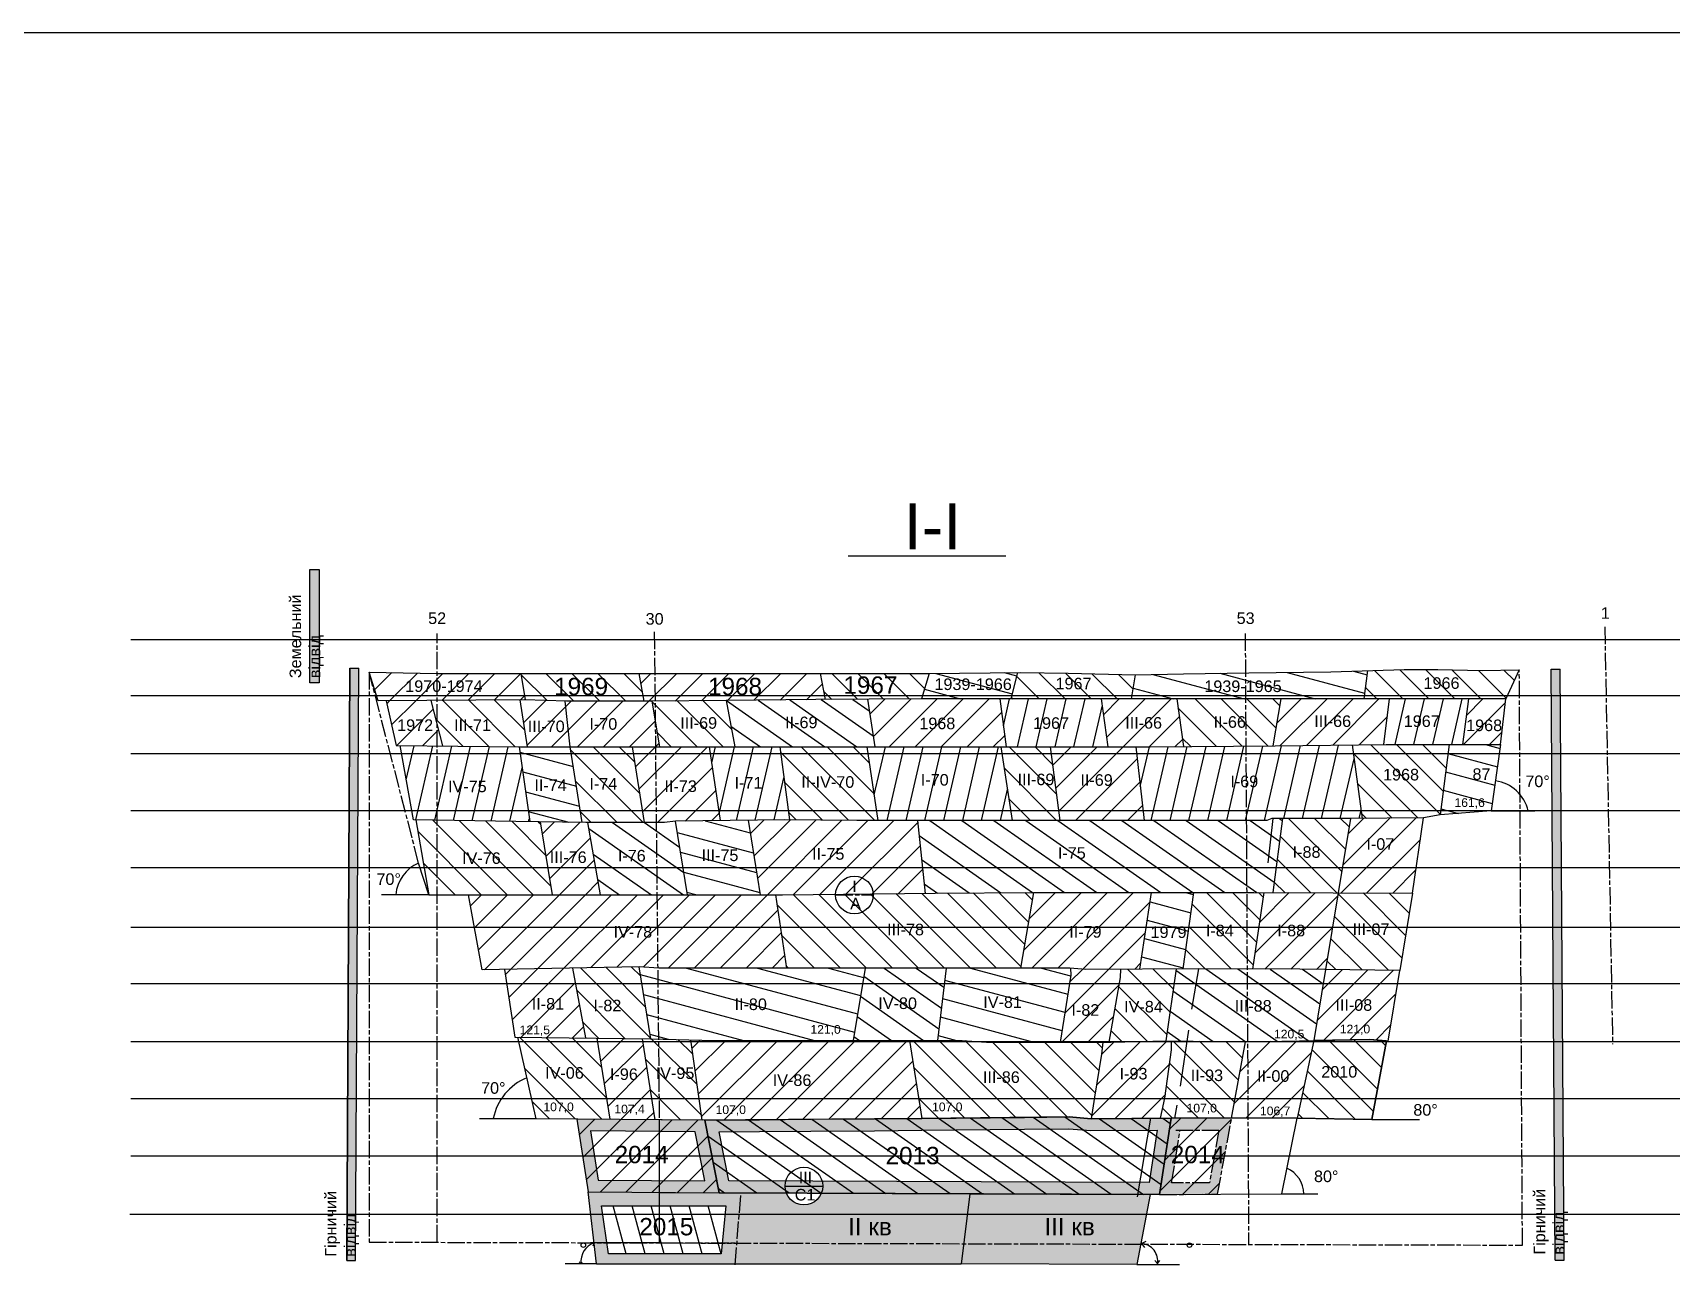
# Model space of a CAD drawing. Header units: millimetres. Extents: x 2676 to 4143, y 514 to 1947.
# Drawn here: x 3088 to 3654, y 1520 to 1947 of the extents above; entities that cross this region are included whole.
import ezdxf

# ---------------------------------------------------------------- set-up
doc = ezdxf.new("R2010")
doc.units = ezdxf.units.MM
doc.header["$LTSCALE"] = 0.5
doc.linetypes.add('ACAD_ISO08W100', pattern=[36, 24, -3, 6, -3])
doc.layers.add('горный отвод', color=7, linetype='Continuous')
doc.styles.get("Standard").update_dxf_attribs({"font": 'arial.ttf'})
pattern_1 = [(45, (-3797.864, -1736.868), (-4.490128, 4.490128), [])]
pattern_2 = [(135, (-3797.864, -1736.868), (-4.490128, -4.490128), [])]
pattern_3 = [(145, (-3797.864, -1736.868), (-3.6422104, -5.2016155), [])]
pattern_4 = [(77, (-3797.864, -1736.868), (-6.18725, 1.428439), [])]
pattern_5 = [(165, (-3797.864, -1736.868), (-1.643501, -6.133629), [])]

msp = doc.modelspace()

# ---------------------------------------------------------------- hatches: boundary and pattern name
at = {"layer": 'горный отвод', "ltscale": 0.5}
h = msp.add_hatch(color=2, dxfattribs=at)
h.dxf.hatch_style = 1
h.paths.add_polyline_path([(3186.62, 1761.08), (3183.35, 1761.08), (3183.35, 1721.92), (3186.62, 1721.92)])
h = msp.add_hatch(color=1, dxfattribs=at)
h.dxf.hatch_style = 1
h.paths.add_polyline_path([(3196.13, 1522.33), (3199.21, 1522.31), (3200.29, 1726.98), (3197.21, 1727)])
h = msp.add_hatch(dxfattribs=at)
h.set_pattern_fill('ANSI31', color=256, scale=2)
h.set_pattern_definition(pattern_1)
h.paths.add_polyline_path([(3257.55, 1716.07), (3257.78, 1716.06), (3256.31, 1725.21), (3227.43, 1725.21), (3203.89, 1725.66), (3207.03, 1715.69)])
h = msp.add_hatch(dxfattribs=at)
h.set_pattern_fill('ANSI31', color=256, scale=2, angle=90)
h.set_pattern_definition(pattern_2)
h.paths.add_polyline_path([(3256.56, 1725.21), (3256.31, 1725.21), (3257.78, 1716.06), (3272.03, 1715.58), (3298.84, 1715.58), (3297.1, 1725.21)])
h = msp.add_hatch(dxfattribs=at)
h.set_pattern_fill('ANSI31', color=256, scale=2)
h.set_pattern_definition(pattern_1)
h.paths.add_polyline_path([(3327.26, 1715.81), (3358.23, 1716.16), (3361.4, 1716.18), (3359.68, 1725.21), (3302.95, 1725.21), (3297.1, 1725.21), (3298.84, 1715.58), (3301.56, 1715.58)])
h = msp.add_hatch(dxfattribs=at)
h.set_pattern_fill('ANSI31', color=256, scale=2, angle=90)
h.set_pattern_definition(pattern_2)
h.paths.add_polyline_path([(3359.68, 1725.21), (3361.4, 1716.18), (3394.71, 1716.4), (3397.4, 1725.21)])
h = msp.add_hatch(dxfattribs=at)
h.set_pattern_fill('ANSI31', color=256, scale=2, angle=120)
h.set_pattern_definition(pattern_5)
h.paths.add_polyline_path([(3425.62, 1716.4), (3427.87, 1725.52), (3397.4, 1725.21), (3394.71, 1716.4), (3395.04, 1716.4)])
h = msp.add_hatch(dxfattribs=at)
h.set_pattern_fill('ANSI31', color=256, scale=2, angle=90)
h.set_pattern_definition(pattern_2)
h.paths.add_polyline_path([(3467.25, 1716.4), (3468.61, 1724.75), (3445.39, 1725.26), (3428.9, 1725.53), (3427.87, 1725.52), (3425.62, 1716.4)])
h = msp.add_hatch(dxfattribs=at)
h.set_pattern_fill('ANSI31', color=256, scale=2, angle=120)
h.set_pattern_definition(pattern_5)
h.paths.add_polyline_path([(3547.61, 1716.4), (3548.88, 1726.16), (3536.24, 1725.78), (3507.87, 1725.41), (3485.29, 1725.04), (3468.61, 1724.75), (3467.25, 1716.4)])
h = msp.add_hatch(dxfattribs=at)
h.set_pattern_fill('ANSI31', color=256, scale=2, angle=90)
h.set_pattern_definition(pattern_2)
h.paths.add_polyline_path([(3548.88, 1726.16), (3547.61, 1716.4), (3596.66, 1716.4), (3601.32, 1726.49), (3588.52, 1726.22), (3573.16, 1726.54), (3561.52, 1726.54)])
h = msp.add_hatch(color=1, dxfattribs=at)
h.dxf.hatch_style = 1
h.paths.add_polyline_path([(3615.4, 1726.63), (3612.31, 1726.63), (3613.71, 1522.43), (3616.8, 1522.45)])
h = msp.add_hatch(dxfattribs=at)
h.set_pattern_fill('ANSI31', color=256, scale=2)
h.set_pattern_definition(pattern_1)
h.paths.add_polyline_path([(3229.27, 1700.13), (3225.23, 1715.83), (3209.72, 1715.71), (3213.22, 1700.3)])
h = msp.add_hatch(dxfattribs=at)
h.set_pattern_fill('ANSI31', color=256, scale=2, angle=90)
h.set_pattern_definition(pattern_2)
h.paths.add_polyline_path([(3225.23, 1715.83), (3229.27, 1700.13), (3255.83, 1699.84), (3258.52, 1699.84), (3255.96, 1716.05)])
h = msp.add_hatch(dxfattribs=at)
h.set_pattern_fill('ANSI31', color=256, scale=2)
h.set_pattern_definition(pattern_1)
h.paths.add_polyline_path([(3273.35, 1699.84), (3271.55, 1715.59), (3257.55, 1716.07), (3255.96, 1716.05), (3258.52, 1699.84)])
h = msp.add_hatch(dxfattribs=at)
h.set_pattern_fill('ANSI31', color=256, scale=2)
h.set_pattern_definition(pattern_1)
h.paths.add_polyline_path([(3272.03, 1715.58), (3271.55, 1715.59), (3273.35, 1699.84), (3284.61, 1699.84), (3304.16, 1699.84), (3301.56, 1715.58)])
h = msp.add_hatch(dxfattribs=at)
h.set_pattern_fill('ANSI31', color=256, scale=2, angle=90)
h.set_pattern_definition(pattern_2)
h.paths.add_polyline_path([(3330.18, 1699.84), (3327.26, 1715.81), (3301.56, 1715.58), (3304.16, 1699.84)])
h = msp.add_hatch(dxfattribs=at)
h.set_pattern_fill('ANSI31', color=256, scale=2, angle=100)
h.set_pattern_definition(pattern_3)
h.paths.add_polyline_path([(3327.26, 1715.81), (3330.18, 1699.84), (3355.84, 1699.84), (3378.64, 1699.84), (3376.07, 1716.28), (3358.23, 1716.16)])
h = msp.add_hatch(dxfattribs=at)
h.set_pattern_fill('ANSI31', color=256, scale=2)
h.set_pattern_definition(pattern_1)
h.paths.add_polyline_path([(3420.88, 1699.84), (3424.04, 1699.84), (3421.77, 1716.4), (3395.04, 1716.4), (3376.07, 1716.28), (3378.64, 1699.84)])
h = msp.add_hatch(dxfattribs=at)
h.set_pattern_fill('ANSI31', color=256, scale=2, angle=32)
h.set_pattern_definition(pattern_4)
h.paths.add_polyline_path([(3459.16, 1699.84), (3456.81, 1716.4), (3421.77, 1716.4), (3424.04, 1699.84)])
h = msp.add_hatch(dxfattribs=at)
h.set_pattern_fill('ANSI31', color=256, scale=2)
h.set_pattern_definition(pattern_1)
h.paths.add_polyline_path([(3456.81, 1716.4), (3459.16, 1699.84), (3473.71, 1699.84), (3485.28, 1699.92), (3482.92, 1716.4)])
h = msp.add_hatch(dxfattribs=at)
h.set_pattern_fill('ANSI31', color=256, scale=2, angle=90)
h.set_pattern_definition(pattern_2)
h.paths.add_polyline_path([(3516.1, 1700.13), (3518.88, 1716.4), (3482.92, 1716.4), (3485.28, 1699.92)])
h = msp.add_hatch(dxfattribs=at)
h.set_pattern_fill('ANSI31', color=256, scale=2)
h.set_pattern_definition(pattern_1)
h.paths.add_polyline_path([(3518.88, 1716.4), (3516.1, 1700.13), (3517, 1700.13), (3554.56, 1700.64), (3556.52, 1716.4)])
h = msp.add_hatch(dxfattribs=at)
h.set_pattern_fill('ANSI31', color=256, scale=2, angle=32)
h.set_pattern_definition(pattern_4)
h.paths.add_polyline_path([(3554.56, 1700.64), (3555.36, 1700.65), (3581.67, 1700.65), (3583.72, 1716.4), (3556.52, 1716.4)])
h = msp.add_hatch(dxfattribs=at)
h.set_pattern_fill('ANSI31', color=256, scale=2)
h.set_pattern_definition(pattern_1)
h.paths.add_polyline_path([(3596.66, 1716.4), (3583.72, 1716.4), (3581.67, 1700.65), (3594.86, 1700.65)])
h = msp.add_hatch(dxfattribs=at)
h.set_pattern_fill('ANSI31', color=256, scale=2, angle=32)
h.set_pattern_definition(pattern_4)
h.paths.add_polyline_path([(3214.59, 1700.29), (3219.2, 1674.6), (3254.53, 1674.08), (3259.34, 1674), (3255.72, 1699.85)])
h = msp.add_hatch(dxfattribs=at)
h.set_pattern_fill('ANSI31', color=256, scale=2, angle=120)
h.set_pattern_definition(pattern_5)
h.paths.add_polyline_path([(3273.35, 1699.84), (3255.83, 1699.84), (3255.72, 1699.85), (3259.34, 1674), (3277.43, 1673.69)])
h = msp.add_hatch(dxfattribs=at)
h.set_pattern_fill('ANSI31', color=256, scale=2, angle=90)
h.set_pattern_definition(pattern_2)
h.paths.add_polyline_path([(3294.79, 1699.84), (3284.61, 1699.84), (3273.35, 1699.84), (3277.43, 1673.69), (3278.72, 1673.67), (3298.89, 1673.67)])
h = msp.add_hatch(dxfattribs=at)
h.set_pattern_fill('ANSI31', color=256, scale=2)
h.set_pattern_definition(pattern_1)
h.paths.add_polyline_path([(3298.89, 1673.67), (3305.99, 1673.67), (3309.7, 1674.14), (3325.32, 1674.36), (3321.47, 1699.84), (3294.79, 1699.84)])
h = msp.add_hatch(dxfattribs=at)
h.set_pattern_fill('ANSI31', color=256, scale=2, angle=32)
h.set_pattern_definition(pattern_4)
h.paths.add_polyline_path([(3347.47, 1674.67), (3349.09, 1674.65), (3345.8, 1699.84), (3321.47, 1699.84), (3325.32, 1674.36)])
h = msp.add_hatch(dxfattribs=at)
h.set_pattern_fill('ANSI31', color=256, scale=2, angle=90)
h.set_pattern_definition(pattern_2)
h.paths.add_polyline_path([(3355.84, 1699.84), (3345.8, 1699.84), (3349.09, 1674.65), (3372.41, 1674.42), (3379.73, 1674.42), (3375.93, 1699.84)])
h = msp.add_hatch(dxfattribs=at)
h.set_pattern_fill('ANSI31', color=256, scale=2, angle=32)
h.set_pattern_definition(pattern_4)
h.paths.add_polyline_path([(3379.73, 1674.42), (3393.53, 1674.42), (3426.12, 1674.42), (3422.18, 1699.84), (3420.88, 1699.84), (3375.93, 1699.84)])
h = msp.add_hatch(dxfattribs=at)
h.set_pattern_fill('ANSI31', color=256, scale=2, angle=90)
h.set_pattern_definition(pattern_2)
h.paths.add_polyline_path([(3439.36, 1699.84), (3422.18, 1699.84), (3426.12, 1674.42), (3442.67, 1674.42)])
h = msp.add_hatch(dxfattribs=at)
h.set_pattern_fill('ANSI31', color=256, scale=2)
h.set_pattern_definition(pattern_1)
h.paths.add_polyline_path([(3462.63, 1674.42), (3467.39, 1674.42), (3471.67, 1674.42), (3468.79, 1699.84), (3439.36, 1699.84), (3442.67, 1674.42)])
h = msp.add_hatch(dxfattribs=at)
h.set_pattern_fill('ANSI31', color=256, scale=2, angle=32)
h.set_pattern_definition(pattern_4)
h.paths.add_polyline_path([(3517, 1700.13), (3473.71, 1699.84), (3468.79, 1699.84), (3471.67, 1674.42), (3514.04, 1674.42), (3515.84, 1675.08), (3519.34, 1675.08), (3542.95, 1675.08), (3547.03, 1675.12), (3543.56, 1700.49)])
h = msp.add_hatch(dxfattribs=at)
h.set_pattern_fill('ANSI31', color=256, scale=2, angle=90)
h.set_pattern_definition(pattern_2)
h.paths.add_polyline_path([(3568.23, 1675.35), (3573.99, 1676.35), (3577.07, 1700.65), (3555.36, 1700.65), (3543.56, 1700.49), (3547.03, 1675.12)])
h = msp.add_hatch(dxfattribs=at)
h.set_pattern_fill('ANSI31', color=256, scale=2, angle=120)
h.set_pattern_definition(pattern_5)
h.paths.add_polyline_path([(3573.99, 1676.35), (3591.62, 1677.68), (3594.86, 1700.65), (3577.07, 1700.65)])
h = msp.add_hatch(dxfattribs=at)
h.set_pattern_fill('ANSI31', color=256, scale=2, angle=90)
h.set_pattern_definition(pattern_2)
h.paths.add_polyline_path([(3220.03, 1674.59), (3224.46, 1648.74), (3267.11, 1648.74), (3262.94, 1673.94), (3254.53, 1674.08)])
h = msp.add_hatch(dxfattribs=at)
h.set_pattern_fill('ANSI31', color=256, scale=2)
h.set_pattern_definition(pattern_1)
h.paths.add_polyline_path([(3262.94, 1673.94), (3267.11, 1648.74), (3283.8, 1648.74), (3279.43, 1673.67), (3278.72, 1673.67)])
h = msp.add_hatch(dxfattribs=at)
h.set_pattern_fill('ANSI31', color=256, scale=2, angle=100)
h.set_pattern_definition(pattern_3)
h.paths.add_polyline_path([(3283.8, 1648.74), (3283.95, 1648.74), (3313.85, 1648.74), (3309.7, 1674.14), (3305.99, 1673.67), (3279.43, 1673.67)])
h = msp.add_hatch(dxfattribs=at)
h.set_pattern_fill('ANSI31', color=256, scale=2, angle=120)
h.set_pattern_definition(pattern_5)
h.paths.add_polyline_path([(3313.85, 1648.74), (3338.97, 1648.74), (3334.81, 1674.49), (3309.7, 1674.14)])
h = msp.add_hatch(dxfattribs=at)
h.set_pattern_fill('ANSI31', color=256, scale=2)
h.set_pattern_definition(pattern_1)
h.paths.add_polyline_path([(3347.47, 1674.67), (3334.81, 1674.49), (3338.97, 1648.74), (3346.7, 1648.74), (3395.99, 1649.21), (3393.37, 1674.42), (3372.41, 1674.42)])
h = msp.add_hatch(dxfattribs=at)
h.set_pattern_fill('ANSI31', color=256, scale=2, angle=100)
h.set_pattern_definition(pattern_3)
h.paths.add_polyline_path([(3467.39, 1674.42), (3462.63, 1674.42), (3393.53, 1674.42), (3393.37, 1674.42), (3395.99, 1649.21), (3399.43, 1649.24), (3433.47, 1649.53), (3509.55, 1649.53), (3516.18, 1649.5), (3519.5, 1675.08), (3519.34, 1675.08), (3515.84, 1675.08), (3514.04, 1674.42)])
h = msp.add_hatch(dxfattribs=at)
h.set_pattern_fill('ANSI31', color=256, scale=2, angle=90)
h.set_pattern_definition(pattern_2)
h.paths.add_polyline_path([(3516.18, 1649.5), (3538.74, 1649.4), (3542.95, 1675.08), (3519.5, 1675.08)])
h = msp.add_hatch(dxfattribs=at)
h.set_pattern_fill('ANSI31', color=256, scale=2)
h.set_pattern_definition(pattern_1)
h.paths.add_polyline_path([(3564.42, 1649.29), (3568.23, 1675.35), (3542.95, 1675.08), (3538.74, 1649.4)])
h = msp.add_hatch(dxfattribs=at)
h.set_pattern_fill('ANSI31', color=256, scale=2)
h.set_pattern_definition(pattern_1)
h.paths.add_polyline_path([(3238.15, 1648.74), (3242.88, 1622.81), (3297.22, 1623.8), (3304, 1623.41), (3347.82, 1623.41), (3348.04, 1623.41), (3344.3, 1648.74), (3283.95, 1648.74)])
h = msp.add_hatch(dxfattribs=at)
h.set_pattern_fill('ANSI31', color=256, scale=2, angle=90)
h.set_pattern_definition(pattern_2)
h.paths.add_polyline_path([(3346.7, 1648.74), (3344.3, 1648.74), (3348.04, 1623.41), (3400.86, 1623.41), (3428.95, 1623.41), (3433.47, 1649.53), (3399.43, 1649.24)])
h = msp.add_hatch(dxfattribs=at)
h.set_pattern_fill('ANSI31', color=256, scale=2)
h.set_pattern_definition(pattern_1)
h.paths.add_polyline_path([(3433.47, 1649.53), (3428.95, 1623.41), (3446.19, 1623.41), (3446.19, 1623.39), (3451.54, 1622.91), (3470.16, 1623.02), (3474.23, 1649.53)])
h = msp.add_hatch(dxfattribs=at)
h.set_pattern_fill('ANSI31', color=256, scale=2, angle=120)
h.set_pattern_definition(pattern_5)
h.paths.add_polyline_path([(3488.76, 1649.53), (3474.23, 1649.53), (3470.16, 1623.02), (3485.07, 1623.1)])
h = msp.add_hatch(dxfattribs=at)
h.set_pattern_fill('ANSI31', color=256, scale=2, angle=90)
h.set_pattern_definition(pattern_2)
h.paths.add_polyline_path([(3513.08, 1649.51), (3509.55, 1649.53), (3488.76, 1649.53), (3485.07, 1623.1), (3490.54, 1623.13), (3509.08, 1623.07)])
h = msp.add_hatch(dxfattribs=at)
h.set_pattern_fill('ANSI31', color=256, scale=2)
h.set_pattern_definition(pattern_1)
h.paths.add_polyline_path([(3538.74, 1649.4), (3513.08, 1649.51), (3509.08, 1623.07), (3525.53, 1623.02), (3534.35, 1622.91)])
h = msp.add_hatch(dxfattribs=at)
h.set_pattern_fill('ANSI31', color=256, scale=2, angle=90)
h.set_pattern_definition(pattern_2)
h.paths.add_polyline_path([(3560.01, 1622.61), (3564.42, 1649.29), (3538.74, 1649.4), (3534.35, 1622.91)])
h = msp.add_hatch(dxfattribs=at)
h.set_pattern_fill('ANSI31', color=256, scale=2)
h.set_pattern_definition(pattern_1)
h.paths.add_polyline_path([(3254.27, 1599.57), (3278.76, 1599.25), (3274.31, 1623.38), (3250.6, 1622.95)])
h = msp.add_hatch(dxfattribs=at)
h.set_pattern_fill('ANSI31', color=256, scale=2, angle=90)
h.set_pattern_definition(pattern_2)
h.paths.add_polyline_path([(3278.76, 1599.25), (3301.06, 1598.97), (3297.11, 1623.8), (3274.31, 1623.38)])
h = msp.add_hatch(dxfattribs=at)
h.set_pattern_fill('ANSI31', color=256, scale=2, angle=120)
h.set_pattern_definition(pattern_5)
h.paths.add_polyline_path([(3304, 1623.41), (3297.22, 1623.8), (3297.11, 1623.8), (3301.06, 1598.97), (3323.24, 1598.41), (3371.16, 1598.41), (3375.25, 1623.41), (3347.82, 1623.41)])
h = msp.add_hatch(dxfattribs=at)
h.set_pattern_fill('ANSI31', color=256, scale=2, angle=100)
h.set_pattern_definition(pattern_3)
h.paths.add_polyline_path([(3375.25, 1623.41), (3371.16, 1598.41), (3371.61, 1598.41), (3400.3, 1598.41), (3403.23, 1623.41), (3400.86, 1623.41)])
h = msp.add_hatch(dxfattribs=at)
h.set_pattern_fill('ANSI31', color=256, scale=2, angle=120)
h.set_pattern_definition(pattern_5)
h.paths.add_polyline_path([(3442.66, 1597.82), (3446.31, 1620.89), (3446.19, 1623.39), (3445.96, 1623.41), (3403.23, 1623.41), (3400.3, 1598.41), (3408.81, 1598.41), (3417.24, 1597.82)])
h = msp.add_hatch(dxfattribs=at)
h.set_pattern_fill('ANSI31', color=256, scale=2)
h.set_pattern_definition(pattern_1)
h.paths.add_polyline_path([(3442.66, 1597.82), (3442.87, 1597.82), (3459.44, 1597.82), (3463.4, 1620.12), (3463.55, 1622.98), (3451.54, 1622.91), (3446.19, 1623.39), (3446.31, 1620.89)])
h = msp.add_hatch(dxfattribs=at)
h.set_pattern_fill('ANSI31', color=256, scale=2, angle=90)
h.set_pattern_definition(pattern_2)
h.paths.add_polyline_path([(3482.7, 1623.09), (3463.55, 1622.98), (3463.4, 1620.12), (3459.44, 1597.82), (3460.24, 1597.82), (3479.18, 1598.2)])
h = msp.add_hatch(dxfattribs=at)
h.set_pattern_fill('ANSI31', color=256, scale=2, angle=100)
h.set_pattern_definition(pattern_3)
h.paths.add_polyline_path([(3507.13, 1597.95), (3530.27, 1598.36), (3534.35, 1622.91), (3525.53, 1623.02), (3490.54, 1623.13), (3482.7, 1623.09), (3479.18, 1598.2), (3479.35, 1598.2)])
h = msp.add_hatch(dxfattribs=at)
h.set_pattern_fill('ANSI31', color=256, scale=2)
h.set_pattern_definition(pattern_1)
h.paths.add_polyline_path([(3560.01, 1622.61), (3534.35, 1622.91), (3530.27, 1598.36), (3549.62, 1598.7), (3556, 1598.17)])
h = msp.add_hatch(dxfattribs=at)
h.set_pattern_fill('ANSI31', color=256, scale=2, angle=90)
h.set_pattern_definition(pattern_2)
h.paths.add_polyline_path([(3282.72, 1599.2), (3255.2, 1599.56), (3261.54, 1571.36), (3287.14, 1571.14)])
h = msp.add_hatch(dxfattribs=at)
h.set_pattern_fill('ANSI31', color=256, scale=2)
h.set_pattern_definition(pattern_1)
h.paths.add_polyline_path([(3298.2, 1599), (3282.72, 1599.2), (3287.14, 1571.14), (3302.6, 1571)])
h = msp.add_hatch(dxfattribs=at)
h.set_pattern_fill('ANSI31', color=256, scale=2, angle=90)
h.set_pattern_definition(pattern_2)
h.paths.add_polyline_path([(3314.91, 1598.62), (3301.06, 1598.97), (3298.2, 1599), (3302.6, 1571), (3318.79, 1570.86)])
h = msp.add_hatch(dxfattribs=at)
h.set_pattern_fill('ANSI31', color=256, scale=2)
h.set_pattern_definition(pattern_1)
h.paths.add_polyline_path([(3323.24, 1598.41), (3314.91, 1598.62), (3318.79, 1570.86), (3319.08, 1570.86), (3378.47, 1571.3), (3394.61, 1571.46), (3394.86, 1571.46), (3390.54, 1598.41), (3371.61, 1598.41)])
h = msp.add_hatch(dxfattribs=at)
h.set_pattern_fill('ANSI31', color=256, scale=2, angle=90)
h.set_pattern_definition(pattern_2)
h.paths.add_polyline_path([(3445.82, 1571.97), (3453.38, 1571.33), (3454.58, 1578.76), (3456.97, 1593.61), (3457.36, 1597.82), (3442.87, 1597.82), (3417.24, 1597.82), (3408.81, 1598.41), (3390.54, 1598.41), (3394.86, 1571.46)])
h = msp.add_hatch(dxfattribs=at)
h.set_pattern_fill('ANSI31', color=256, scale=2)
h.set_pattern_definition(pattern_1)
h.paths.add_polyline_path([(3481.18, 1595.19), (3481.18, 1598.18), (3479.35, 1598.2), (3460.24, 1597.82), (3457.36, 1597.82), (3456.97, 1593.61), (3454.58, 1578.76), (3453.38, 1571.33), (3477.37, 1571.53), (3478.83, 1578.39)])
h = msp.add_hatch(dxfattribs=at)
h.set_pattern_fill('ANSI31', color=256, scale=2, angle=90)
h.set_pattern_definition(pattern_2)
h.paths.add_polyline_path([(3506.68, 1597.95), (3481.18, 1598.18), (3481.18, 1595.19), (3478.83, 1578.39), (3477.37, 1571.53), (3481.42, 1571.56), (3501.9, 1571.56)])
h = msp.add_hatch(dxfattribs=at)
h.set_pattern_fill('ANSI31', color=256, scale=2)
h.set_pattern_definition(pattern_1)
h.paths.add_polyline_path([(3507.13, 1597.95), (3506.68, 1597.95), (3501.9, 1571.56), (3524.3, 1571.56), (3524.54, 1571.55), (3530.27, 1598.36)])
h = msp.add_hatch(dxfattribs=at)
h.set_pattern_fill('ANSI31', color=256, scale=2, angle=90)
h.set_pattern_definition(pattern_2)
h.paths.add_polyline_path([(3555.43, 1598.22), (3549.62, 1598.7), (3530.27, 1598.36), (3524.54, 1571.55), (3550.32, 1571.12)])
h = msp.add_hatch(dxfattribs=at)
h.set_pattern_fill('ANSI31', color=256, scale=2)
h.set_pattern_definition(pattern_1)
h.paths.add_polyline_path([(3275.6, 1571.24), (3279.58, 1546.03), (3324.78, 1545.78), (3319.88, 1570.86), (3318.79, 1570.85), (3318.79, 1570.86)])
h = msp.add_hatch(color=5, dxfattribs=at)
h.dxf.hatch_style = 1
h.paths.add_polyline_path([(3275.6, 1571.24), (3279.58, 1546.03), (3324.78, 1545.78), (3319.88, 1570.86), (3319.08, 1570.86)])
h.paths.add_polyline_path([(3316.54, 1566.85), (3319.87, 1549.85), (3283.04, 1550.06), (3280.34, 1567.16)], flags=16)
h = msp.add_hatch(dxfattribs=at)
h.set_pattern_fill('ANSI31', color=256, scale=2, angle=100)
h.set_pattern_definition(pattern_3)
h.paths.add_polyline_path([(3477.01, 1545.15), (3480.98, 1571.56), (3453.38, 1571.33), (3445.82, 1571.97), (3394.61, 1571.46), (3378.47, 1571.3), (3319.88, 1570.86), (3324.78, 1545.78)])
h = msp.add_hatch(color=30, dxfattribs=at)
h.dxf.hatch_style = 1
h.paths.add_polyline_path([(3319.88, 1570.86), (3324.78, 1545.78), (3477.01, 1545.15), (3480.98, 1571.56), (3453.38, 1571.33), (3445.82, 1571.97), (3430.34, 1571.81), (3394.86, 1571.46), (3378.47, 1571.3), (3356.45, 1571.14), (3338.77, 1571)])
h.paths.add_polyline_path([(3338.8, 1566.9), (3356.49, 1567.03), (3378.51, 1567.2), (3394.9, 1567.36), (3430.38, 1567.71), (3445.67, 1567.86), (3453.22, 1567.22), (3476.21, 1567.41), (3473.47, 1549.27), (3328.17, 1549.87), (3324.86, 1566.79)], flags=16)
at = {"layer": 'горный отвод', "linetype": 'ACAD_ISO08W100', "ltscale": 0.5}
h = msp.add_hatch(dxfattribs=at)
h.set_pattern_fill('ANSI31', color=256, scale=2)
h.paths.add_polyline_path([(3501.9, 1571.56), (3481.42, 1571.56), (3480.98, 1571.56), (3479, 1558.37), (3499.47, 1558.37)])
h.paths.add_polyline_path([(3499.47, 1558.37), (3479, 1558.37), (3477.01, 1545.15), (3497.06, 1545.26)])
h.paths.add_polyline_path([(3479.16, 1552.66), (3500.8, 1552.66), (3500.8, 1565.03), (3479.16, 1565.03)], flags=9)
h = msp.add_hatch(color=5, dxfattribs=at)
h.dxf.hatch_style = 1
h.paths.add_polyline_path([(3501.9, 1571.56), (3481.42, 1571.56), (3480.98, 1571.56), (3479, 1558.37), (3482.68, 1558.37), (3484.14, 1567.42), (3497.54, 1567.42), (3495.9, 1558.37), (3499.47, 1558.37)])
h.paths.add_polyline_path([(3499.47, 1558.37), (3495.9, 1558.37), (3494.23, 1549.14), (3481.18, 1549.14), (3482.68, 1558.37), (3479, 1558.37), (3477.01, 1545.15), (3497.06, 1545.26)])
h.paths.add_polyline_path([(3479.16, 1552.66), (3500.8, 1552.66), (3500.8, 1565.03), (3479.16, 1565.03)], flags=9)
at = {"layer": 'горный отвод', "ltscale": 0.5}
h = msp.add_hatch(color=6, dxfattribs=at)
h.dxf.hatch_style = 1
h.paths.add_polyline_path([(3304.11, 1545.89), (3279.58, 1546.03), (3280.49, 1538.22), (3284.57, 1538.22), (3284.13, 1541.19), (3304.11, 1541.19)])
h.paths.add_polyline_path([(3332.36, 1545.75), (3324.78, 1545.78), (3304.11, 1545.89), (3304.11, 1541.19), (3327.1, 1541.19), (3326.82, 1538.22), (3331.75, 1538.22)])
h.paths.add_polyline_path([(3331.75, 1538.22), (3326.82, 1538.22), (3325.88, 1528.38), (3330.95, 1528.37)])
h.paths.add_polyline_path([(3284.57, 1538.22), (3280.49, 1538.22), (3281.62, 1528.49), (3285.99, 1528.48)])
h.paths.add_polyline_path([(3330.95, 1528.37), (3325.88, 1528.38), (3325.53, 1524.63), (3287.69, 1524.63), (3286.55, 1524.63), (3286, 1528.44), (3281.62, 1528.44), (3282.46, 1521.24), (3330.38, 1521.24)])
h = msp.add_hatch(color=5, dxfattribs=at)
h.dxf.hatch_style = 1
h.paths.add_polyline_path([(3410.6, 1538.22), (3395.19, 1538.22), (3331.75, 1538.22), (3330.95, 1528.37), (3409.34, 1528.16)])
h.paths.add_polyline_path([(3348.06, 1545.68), (3332.36, 1545.75), (3331.75, 1538.22), (3410.6, 1538.22), (3411.5, 1545.38), (3360.14, 1545.63, -0.677228)])
h.paths.add_polyline_path([(3409.34, 1528.16), (3330.95, 1528.37), (3330.38, 1521.24), (3408.47, 1521.24)])
h.paths.add_polyline_path([(3359.85, 1528.25), (3385.5, 1528.25), (3385.5, 1539.62), (3359.85, 1539.62)], flags=9)
h = msp.add_hatch(dxfattribs=at)
h.set_pattern_fill('ANSI31', color=256, scale=2, angle=60)
h.paths.add_polyline_path([(3304.11, 1541.19), (3284.13, 1541.19), (3284.57, 1538.22), (3304.11, 1538.22)])
h.paths.add_polyline_path([(3327.1, 1541.19), (3304.11, 1541.19), (3304.11, 1538.22), (3326.82, 1538.22)])
h.paths.add_polyline_path([(3326.82, 1538.22), (3304.11, 1538.22), (3304.11, 1528.44), (3325.89, 1528.44)])
h.paths.add_polyline_path([(3304.11, 1538.22), (3284.57, 1538.22), (3285.99, 1528.48), (3304.11, 1528.44)])
h.paths.add_polyline_path([(3325.88, 1528.38), (3304.11, 1528.44), (3286, 1528.44), (3286.55, 1524.63), (3287.69, 1524.63), (3325.53, 1524.63)])
h = msp.add_hatch(color=3, dxfattribs=at)
h.dxf.hatch_style = 1
h.paths.add_polyline_path([(3472.44, 1538.22), (3410.6, 1538.22), (3409.34, 1528.16), (3470.5, 1528)])
h.paths.add_polyline_path([(3473.76, 1545.15), (3411.5, 1545.38), (3410.6, 1538.22), (3472.44, 1538.22)])
h.paths.add_polyline_path([(3470.5, 1528), (3409.34, 1528.16), (3408.47, 1521.24), (3469.17, 1521.03)])
h.paths.add_polyline_path([(3427.66, 1528.25), (3455.63, 1528.25), (3455.63, 1539.62), (3427.66, 1539.62)], flags=9)

# ---------------------------------------------------------------- linework, layer by layer
for p, q in [((3369.43, 1765.81), (3423.87, 1765.81)), ((3797.86, 1736.87), (3121.52, 1736.87)), ((3196.13, 1522.33), (3197.21, 1727)), ((3197.21, 1727), (3196.13, 1522.33)), ((3197.21, 1727), (3200.29, 1726.98)), ((3199.21, 1522.31), (3200.29, 1726.98)), ((3256.31, 1725.21), (3257.78, 1716.06)), ((3297.1, 1725.21), (3298.84, 1715.58)), ((3359.68, 1725.21), (3361.4, 1716.18)), ((3397.4, 1725.21), (3394.71, 1716.4)), ((3427.87, 1725.52), (3425.62, 1716.4)), ((3468.61, 1724.75), (3467.25, 1716.4)), ((3548.88, 1726.16), (3547.61, 1716.4)), ((3616.8, 1522.45), (3615.4, 1726.63)), ((3797.86, 1717.45), (3121.52, 1717.45)), ((3225.23, 1715.83), (3229.27, 1700.13)), ((3255.96, 1716.05), (3258.52, 1699.84)), ((3273.35, 1699.84), (3271.55, 1715.59)), ((3327.26, 1715.81), (3330.18, 1699.84)), ((3376.07, 1716.28), (3378.64, 1699.84)), ((3421.77, 1716.4), (3424.04, 1699.84)), ((3456.81, 1716.4), (3459.16, 1699.84)), ((3482.92, 1716.4), (3485.28, 1699.92)), ((3518.88, 1716.4), (3516.1, 1700.13)), ((3554.56, 1700.64), (3556.52, 1716.4)), ((3583.72, 1716.4), (3581.67, 1700.65)), ((3255.72, 1699.85), (3259.34, 1674)), ((3277.43, 1673.69), (3273.35, 1699.84)), ((3294.79, 1699.84), (3298.89, 1673.67)), ((3325.32, 1674.36), (3321.47, 1699.84)), ((3345.8, 1699.84), (3349.09, 1674.65)), ((3379.73, 1674.42), (3375.93, 1699.84)), ((3422.18, 1699.84), (3426.12, 1674.42)), ((3442.67, 1674.42), (3439.36, 1699.84)), ((3468.79, 1699.84), (3471.67, 1674.42)), ((3543.56, 1700.49), (3547.03, 1675.12)), ((3577.07, 1700.65), (3573.99, 1676.35)), ((3797.86, 1697.37), (3121.52, 1697.37)), ((3797.86, 1677.71), (3121.52, 1677.71)), ((3591.62, 1677.68), (3606.67, 1677.68)), ((3262.94, 1673.94), (3267.11, 1648.74)), ((3283.8, 1648.74), (3279.43, 1673.67)), ((3313.85, 1648.74), (3309.7, 1674.14)), ((3334.81, 1674.49), (3338.97, 1648.74)), ((3393.37, 1674.42), (3395.99, 1649.21)), ((3516.17, 1675.08), (3514.37, 1659.77)), ((3519.5, 1675.08), (3516.18, 1649.5)), ((3542.95, 1675.08), (3538.74, 1649.4)), ((3224.46, 1648.74), (3220.96, 1659.7)), ((3797.86, 1658.03), (3121.52, 1658.03)), ((3224.46, 1648.74), (3208.13, 1648.74)), ((3344.3, 1648.74), (3348.04, 1623.41)), ((3433.47, 1649.53), (3428.95, 1623.41)), ((3470.16, 1623.02), (3474.23, 1649.53)), ((3488.76, 1649.53), (3485.07, 1623.1)), ((3513.08, 1649.51), (3509.08, 1623.07)), ((3538.74, 1649.4), (3534.35, 1622.91)), ((3797.86, 1637.41), (3121.52, 1637.41)), ((3278.76, 1599.25), (3274.31, 1623.38)), ((3297.11, 1623.8), (3301.06, 1598.97)), ((3375.25, 1623.41), (3371.16, 1598.41)), ((3403.23, 1623.41), (3400.3, 1598.41)), ((3446.31, 1620.89), (3442.66, 1597.82)), ((3446.19, 1623.39), (3446.31, 1620.89)), ((3463.4, 1620.12), (3459.44, 1597.82)), ((3463.55, 1622.98), (3463.4, 1620.12)), ((3482.7, 1623.09), (3479.18, 1598.2)), ((3488.18, 1609.23), (3490.54, 1623.13)), ((3534.35, 1622.91), (3530.27, 1598.36)), ((3797.86, 1617.97), (3121.52, 1617.97)), ((3797.86, 1597.94), (3121.52, 1597.94)), ((3287.14, 1571.14), (3282.72, 1599.2)), ((3298.2, 1599), (3302.6, 1571)), ((3314.91, 1598.62), (3318.79, 1570.86)), ((3390.54, 1598.41), (3394.86, 1571.46)), ((3457.36, 1597.82), (3456.97, 1593.61)), ((3481.18, 1595.19), (3481.18, 1598.18)), ((3484.25, 1582.6), (3487.14, 1601.9)), ((3501.9, 1571.56), (3506.68, 1597.95)), ((3530.27, 1598.36), (3524.54, 1571.55)), ((3456.97, 1593.61), (3454.58, 1578.76)), ((3478.83, 1578.39), (3481.18, 1595.19)), ((3797.86, 1578.22), (3121.52, 1578.22)), ((3454.58, 1578.76), (3453.38, 1571.33)), ((3477.37, 1571.53), (3478.83, 1578.39)), ((3482.29, 1571.56), (3483.04, 1576.04)), ((3261.54, 1571.36), (3241.95, 1571.36)), ((3304.11, 1570.99), (3304.11, 1528.44)), ((3319.88, 1570.86), (3324.78, 1545.78)), ((3469.43, 1544.33), (3473.96, 1571.5)), ((3477.01, 1545.15), (3480.98, 1571.56)), ((3550.32, 1571.12), (3566.82, 1571.12)), ((3797.86, 1558.37), (3121.52, 1558.37)), ((3282.46, 1521.24), (3279.58, 1546.03)), ((3284.13, 1541.19), (3327.1, 1541.19)), ((3286.55, 1524.63), (3284.13, 1541.19)), ((3327.1, 1541.19), (3325.53, 1524.63)), ((3519.23, 1545.39), (3531.68, 1545.39)), ((3797.86, 1538.22), (3121.22, 1538.22)), ((3507.75, 1538.22), (3395.19, 1538.22)), ((3507.75, 1538.22), (3395.19, 1538.22)), ((3304.11, 1528.44), (3281.62, 1528.44)), ((3287.69, 1524.63), (3286.55, 1524.63)), ((3325.53, 1524.63), (3287.69, 1524.63)), ((3196.13, 1522.33), (3199.21, 1522.31)), ((3282.46, 1521.24), (3330.38, 1521.24)), ((3613.71, 1522.43), (3616.8, 1522.45))]:
    msp.add_line(p, q, dxfattribs=at)
at = {"layer": 'горный отвод', "linetype": 'ACAD_ISO08W100', "ltscale": 0.5}
for p, q in [((3227.36, 1528.64), (3227.36, 1739.04)), ((3302.41, 1739.63), (3304.11, 1570.99)), ((3506.61, 1738.99), (3507.8, 1527.91)), ((3630.88, 1741.35), (3633.57, 1597.09)), ((3220.96, 1659.7), (3203.89, 1725.66)), ((3497.06, 1545.26), (3501.9, 1571.56)), ((3330.35, 1520.88), (3332.36, 1545.75)), ((3477.01, 1545.15), (3497.06, 1545.26)), ((3497.06, 1545.26), (3497.06, 1545.26)), ((3304.11, 1528.44), (3330.35, 1528.44))]:
    msp.add_line(p, q, dxfattribs=at)
at = {"layer": 'горный отвод', "color": 5, "linetype": 'ACAD_ISO08W100', "ltscale": 0.5}
msp.add_line((3365.04, 1648.65), (3378.05, 1648.65), dxfattribs=at)
at = {"layer": 'горный отвод', "color": 5, "ltscale": 0.5}
msp.add_line((3347.6, 1548.07), (3360.62, 1548.07), dxfattribs=at)
at = {"layer": 'горный отвод', "color": 1, "ltscale": 0.5}
msp.add_line((3282.46, 1521.24), (3271.6, 1521.24), dxfattribs=at)
at = {"layer": 'горный отвод', "ltscale": 0.5}
for points in [[(2675.85, 513.53), (3863.85, 513.53), (3863.85, 1946.57), (2675.85, 1946.57)], [(3280.34, 1567.16), (3283.04, 1550.06), (3319.87, 1549.85), (3316.54, 1566.85)], [(3328.17, 1549.87), (3324.86, 1566.79), (3338.8, 1566.9), (3356.49, 1567.03), (3378.51, 1567.2), (3394.9, 1567.36), (3430.38, 1567.71), (3445.67, 1567.86), (3453.22, 1567.22), (3476.21, 1567.41), (3473.47, 1549.27)]]:
    msp.add_lwpolyline(points, close=True, dxfattribs=at)
for points in [[(3183.35, 1721.92), (3183.35, 1761.08), (3186.62, 1761.08), (3186.62, 1721.92), (3183.35, 1721.92)], [(3203.89, 1725.66), (3227.43, 1725.21), (3256.56, 1725.21), (3302.95, 1725.21), (3397.4, 1725.21), (3428.9, 1725.53), (3445.39, 1725.26), (3468.61, 1724.75), (3485.29, 1725.04), (3507.87, 1725.41), (3536.24, 1725.78), (3561.52, 1726.54), (3573.16, 1726.54), (3588.52, 1726.22), (3601.32, 1726.49), (3596.66, 1716.4), (3395.04, 1716.4), (3358.23, 1716.16), (3327.26, 1715.81), (3301.56, 1715.58), (3272.03, 1715.58), (3257.55, 1716.07), (3207.03, 1715.69), (3203.89, 1725.66)], [(3613.71, 1522.43), (3612.31, 1726.63)], [(3612.31, 1726.63), (3615.4, 1726.63)], [(3616.8, 1522.45), (3615.4, 1726.65)], [(3209.72, 1715.71), (3213.22, 1700.3), (3255.83, 1699.84), (3284.61, 1699.84), (3355.84, 1699.84), (3420.88, 1699.84), (3473.71, 1699.84), (3517, 1700.13), (3555.36, 1700.65), (3594.86, 1700.65), (3596.66, 1716.4)], [(3301.56, 1715.58), (3304.16, 1699.84)], [(3594.86, 1700.65), (3591.62, 1677.68), (3573.99, 1676.35), (3568.23, 1675.35), (3542.95, 1675.08), (3519.34, 1675.08), (3515.84, 1675.08), (3514.04, 1674.42), (3467.39, 1674.42), (3462.63, 1674.42), (3393.53, 1674.42), (3372.41, 1674.42), (3347.47, 1674.67), (3309.7, 1674.14), (3305.99, 1673.67), (3278.72, 1673.67), (3254.53, 1674.08), (3219.2, 1674.6), (3214.59, 1700.29)], [(3220.03, 1674.59), (3224.46, 1648.74), (3283.95, 1648.74), (3346.7, 1648.74), (3399.43, 1649.24), (3433.47, 1649.53), (3509.55, 1649.53), (3564.42, 1649.29), (3568.23, 1675.35)], [(3564.42, 1649.29), (3560.01, 1622.61), (3525.53, 1623.02), (3490.54, 1623.13), (3451.54, 1622.91), (3445.96, 1623.41), (3400.86, 1623.41), (3347.82, 1623.41), (3304, 1623.41), (3297.22, 1623.8), (3242.88, 1622.81), (3238.15, 1648.74)], [(3250.6, 1622.95), (3254.27, 1599.57), (3301.06, 1598.97), (3323.24, 1598.41), (3371.61, 1598.41), (3408.81, 1598.41), (3417.24, 1597.82), (3442.87, 1597.82), (3460.24, 1597.82), (3479.35, 1598.2), (3507.13, 1597.95), (3549.62, 1598.7), (3556, 1598.17), (3560.01, 1622.61)], [(3555.43, 1598.22), (3550.32, 1571.12), (3524.3, 1571.56), (3481.42, 1571.56), (3453.38, 1571.33), (3445.82, 1571.97), (3394.61, 1571.46), (3378.47, 1571.3), (3319.08, 1570.86), (3261.54, 1571.36), (3255.2, 1599.56)], [(3524.54, 1571.55), (3550.32, 1571.12), (3555.43, 1598.22), (3549.62, 1598.7), (3530.27, 1598.36), (3524.54, 1571.55)], [(3275.6, 1571.24), (3279.58, 1546.03), (3324.78, 1545.78), (3477.01, 1545.15), (3519.23, 1545.39), (3524.54, 1571.55)], [(3275.6, 1571.24), (3279.58, 1546.03), (3324.78, 1545.78), (3319.88, 1570.86), (3275.6, 1571.24)], [(3324.78, 1545.78), (3319.88, 1570.86), (3338.77, 1571), (3356.45, 1571.14), (3378.47, 1571.3), (3394.86, 1571.46), (3430.34, 1571.81), (3445.82, 1571.97), (3453.38, 1571.33), (3480.98, 1571.56), (3477.01, 1545.15), (3324.78, 1545.78)]]:
    msp.add_lwpolyline(points, dxfattribs=at)
at = {"layer": 'горный отвод', "linetype": 'ACAD_ISO08W100', "ltscale": 0.5}
for points in [[(3203.89, 1725.66), (3203.89, 1528.7), (3602.41, 1527.66), (3601.32, 1726.49)], [(3482.64, 1567.42), (3497.54, 1567.42), (3494.23, 1549.14), (3481.18, 1549.14), (3484.14, 1567.42)]]:
    msp.add_lwpolyline(points, dxfattribs=at)
at = {"layer": 'горный отвод', "color": 1, "ltscale": 0.5}
for points in [[(3304.11, 1545.89), (3411.5, 1545.38), (3408.45, 1521.06)], [(3304.11, 1545.89), (3473.76, 1545.15)], [(3473.76, 1545.15), (3469.17, 1521.03), (3408.47, 1521.24)], [(3411.5, 1545.38), (3473.76, 1545.15)], [(3470.71, 1528.24), (3472.4, 1529.01)], [(3281.62, 1528.49), (3280.33, 1528.49)], [(3281.62, 1528.44), (3281.18, 1527.27)], [(3470.71, 1528.24), (3471.86, 1526.85)], [(3277.1, 1521.24), (3276.39, 1521.9)], [(3277.1, 1521.24), (3277.44, 1521.92)], [(3330.38, 1521.24), (3408.47, 1521.24)], [(3469.17, 1521.03), (3483.87, 1521.03)], [(3476.33, 1521.27), (3475.39, 1522.4)], [(3476.33, 1521.27), (3477.14, 1522.36)]]:
    msp.add_lwpolyline(points, dxfattribs=at)
at = {"layer": 'горный отвод', "color": 5, "ltscale": 0.5}
for centre in [(3371.55, 1648.65), (3354.11, 1548.07)]:
    msp.add_circle(centre, 6.51, dxfattribs=at)
at = {"layer": 'горный отвод', "color": 1, "ltscale": 0.5}
for centre in [(3277.9, 1527.66), (3487.34, 1527.66)]:
    msp.add_circle(centre, 0.768, dxfattribs=at)
at = {"layer": 'горный отвод', "ltscale": 0.5}
for centre, radius, start, end in [((3591.19, 1674.7), 13.52, 12.7381, 81.9542), ((3226.04, 1647.77), 12.96, 113.0672, 175.7019), ((3265.55, 1567.72), 19.14, 112.0241, 169.0129), ((3516.72, 1545.04), 10.17, 1.9498, 64.9424)]:
    msp.add_arc(centre, radius, start, end, dxfattribs=at)
at = {"layer": 'горный отвод', "color": 1, "ltscale": 0.5}
for centre, radius, start, end in [((3283.77, 1522.06), 6.72, 108.5805, 187.0664), ((3470.31, 1522.17), 6.08, 349.8594, 86.2469)]:
    msp.add_arc(centre, radius, start, end, dxfattribs=at)

# ---------------------------------------------------------------- texts
at = {"layer": 'горный отвод', "ltscale": 0.5, "attachment_point": 1}
for s, insert, char_height in [('I-I', (3388.63, 1784.03), 16), ('52', (3224.26, 1746.29), 4), ('30', (3299.41, 1746.06), 4), ('53', (3503.65, 1746.3), 4), ('1', (3629.5, 1748.07), 4), ('1970-1974', (3216.35, 1722.82), 4), ('1969', (3267.79, 1723.7), 6), ('1968', (3320.98, 1723.7), 6), ('1967', (3367.77, 1724.17), 6), ('1939-1966', (3399.22, 1723.47), 4), ('1967', (3441.06, 1723.71), 4), ('1939-1965', (3492.48, 1722.77), 4), ('1966', (3568.24, 1723.87), 4), ('III-69', (3311.37, 1710.09), 4), ('II-69', (3347.62, 1710.28), 4), ('1968', (3393.99, 1709.93), 4), ('1967', (3433.29, 1710.05), 4), ('III-66', (3465.13, 1710.12), 4), ('II-66', (3495.67, 1710.42), 4), ('III-66', (3530.46, 1710.7), 4), ('1967', (3561.39, 1710.7), 4), ('1972', (3213.55, 1709.33), 4), ('III-71', (3233.23, 1709.31), 4), ('III-70', (3258.7, 1708.92), 4), ('I-70', (3279.98, 1709.75), 4), ('1968', (3582.96, 1709.27), 4), ('IV-75', (3231.13, 1688.17), 4), ('II-74', (3260.96, 1688.58), 4), ('I-74', (3279.99, 1689.06), 4), ('II-73', (3305.93, 1688.24), 4), ('I-71', (3330.15, 1689.41), 4), ('II-IV-70', (3353.2, 1689.69), 4), ('I-70', (3394.51, 1690.45), 4), ('III-69', (3427.93, 1690.58), 4), ('II-69', (3449.65, 1690.37), 4), ('I-69', (3501.47, 1689.89), 4), ('1968', (3554.24, 1692.23), 4), ('87', (3585.15, 1692.43), 4), ('70%%D', (3603.41, 1689.93), 4), ('161,6', (3578.92, 1682.07), 3), ('II-75', (3356.92, 1664.84), 4), ('I-75', (3441.87, 1665.16), 4), ('I-88', (3523, 1665.5), 4), ('I-07', (3548.49, 1668.26), 4), ('IV-76', (3235.98, 1663.39), 4), ('III-76', (3266.3, 1663.71), 4), ('I-76', (3289.81, 1664.23), 4), ('III-75', (3318.74, 1664.37), 4), ('70%%D', (3206.4, 1656.13), 4), ('IV-78', (3288.32, 1637.9), 4), ('III-78', (3382.87, 1638.7), 4), ('II-79', (3445.78, 1637.9), 4), ('1979', (3473.9, 1637.79), 4), ('I-84', (3493, 1638.36), 4), ('I-88', (3517.68, 1638.36), 4), ('III-07', (3543.71, 1638.82), 4), ('IV-81', (3416.08, 1613.63), 4), ('II-81', (3260.07, 1613.03), 4), ('I-82', (3281.39, 1612.46), 4), ('II-80', (3330.13, 1612.89), 4), ('IV-80', (3379.82, 1613.25), 4), ('I-82', (3446.56, 1610.92), 4), ('IV-84', (3464.77, 1612.06), 4), ('III-88', (3503.02, 1612.34), 4), ('III-08', (3537.76, 1612.63), 4), ('121,5', (3255.87, 1603.55), 3), ('121,0', (3356.36, 1603.7), 3), ('121,0', (3539.3, 1603.83), 3), ('120,5', (3516.56, 1602.09), 3), ('IV-06', (3264.69, 1589.17), 4), ('I-96', (3287.09, 1588.73), 4), ('IV-95', (3302.9, 1589.09), 4), ('IV-86', (3343.33, 1586.67), 4), ('III-86', (3415.97, 1587.71), 4), ('I-93', (3463.2, 1588.91), 4), ('II-93', (3487.78, 1588.35), 4), ('II-00', (3510.69, 1588.1), 4), ('2010', (3532.9, 1589.55), 4), ('70%%D', (3242.55, 1583.97), 4), ('107,0', (3264.09, 1576.94), 3), ('107,4', (3288.61, 1576.2), 3), ('107,0', (3323.59, 1575.96), 3), ('107,0', (3398.41, 1576.94), 3), ('107,0', (3486.34, 1576.52), 3), ('106,7', (3511.71, 1575.55), 3), ('80%%D', (3564.7, 1576.39), 4), ('2014', (3288.7, 1561.96), 6), ('2013', (3382.33, 1561.62), 6), ('2014', (3480.9, 1561.96), 6), ('80%%D', (3530.38, 1553.44), 4), ('2015', (3297.24, 1537.05), 6)]:
    msp.add_mtext_dynamic_manual_height_columns(s, width=2.1867, gutter_width=628.99, heights=[0], dxfattribs=dict(at, insert=insert, char_height=char_height))
at = {"layer": 'горный отвод', "ltscale": 0.5, "char_height": 4, "attachment_point": 1, "rotation": 90}
for s, insert in [('Земельний відвід', (3176.37, 1723.56)), ('Гірничий відвід', (3188.58, 1523.65)), ('Гірничий відвід', (3606.27, 1524.38))]:
    msp.add_mtext_dynamic_manual_height_columns(s, width=24.6495, gutter_width=628.99, heights=[0], dxfattribs=dict(at, insert=insert))
at = {"layer": 'горный отвод', "color": 5, "ltscale": 0.5, "char_height": 4, "attachment_point": 1}
for s, insert in [('I', (3370.82, 1653.65)), ('А', (3370.09, 1647.67)), ('III', (3352.3, 1553.07)), ('С1', (3350.94, 1547.09))]:
    msp.add_mtext_dynamic_manual_height_columns(s, width=2.1867, gutter_width=628.99, heights=[0], dxfattribs=dict(at, insert=insert))
at = {"layer": 'горный отвод', "color": 7, "ltscale": 0.5, "char_height": 4, "attachment_point": 1}
for s, insert in [('    {\\H1.5x; \\C1;II кв}', (3360.85, 1537.03)), ('    {\\H1.5x; \\C1;III кв}', (3428.66, 1537.03))]:
    msp.add_mtext_dynamic_manual_height_columns(s, width=39.9039, gutter_width=628.99, heights=[0], dxfattribs=dict(at, insert=insert))

doc.saveas('drawing.dxf')
